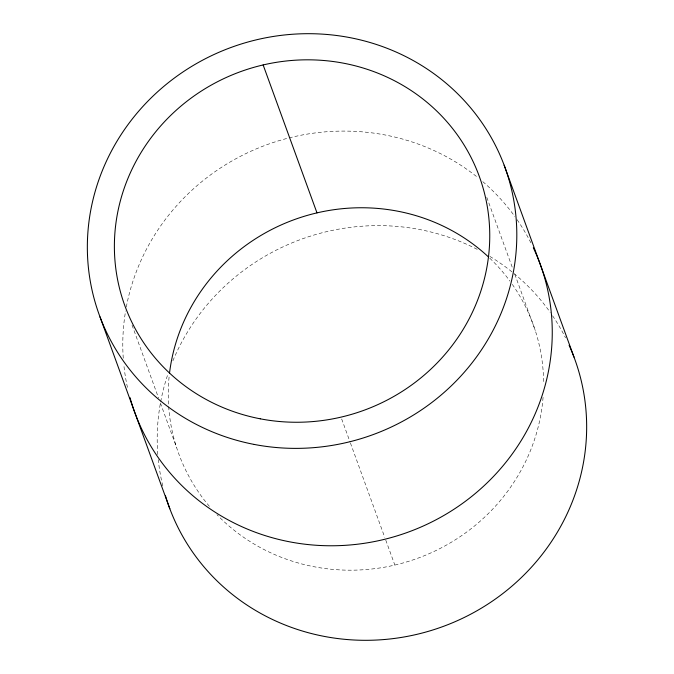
<?xml version="1.0" encoding="UTF-8"?>
<svg xmlns="http://www.w3.org/2000/svg" width="674" height="674" viewBox="0 0 674 674"><rect width="100%" height="100%" fill="white"/><g stroke="black" fill="none" stroke-linecap="round" stroke-linejoin="round"><path stroke-width="0.51" stroke-dasharray="3.37 2.53" d="M486.813 197.389L512.661 268.395M514.818 274.318L535.274 330.53M341.676 418.984L350.092 442.093M350.429 443.02L384.753 537.33M385.764 540.101L394.846 565.065M132.045 325.121L158.609 398.098M160.404 403.027L176.554 447.41M127.453 387.39A215.84 206.193 -20 0 1 123.746 364.103M123.258 358.214A215.84 206.193 -20 0 1 125.608 310.95M126.308 307.041A215.84 206.193 -20 0 1 265.935 145.062A215.84 206.193 -20 0 1 477.445 177.245M482.795 181.677A215.84 206.193 -20 0 1 514.835 216.497M517.11 219.707A215.84 206.193 -20 0 1 531.002 243.036M162.796 485.937A215.84 206.193 -20 0 1 158.255 459.601M157.792 454.554A215.84 206.193 -20 0 1 167.877 374.205M172.889 360.826A215.84 206.193 -20 0 1 478.127 249.818M489.855 256.415A215.84 206.193 -20 0 1 550.254 312.433M552.579 315.786A215.84 206.193 -20 0 1 565.528 337.809M512.291 284.369A188.653 180.211 -20 0 1 543.598 384.037M543.067 397.331A188.653 180.211 -20 0 1 416.869 558.561A188.653 180.211 -20 0 1 216.944 514.666M209.395 506.334A188.653 180.211 -20 0 1 169.258 375.384M489.779 258.201A188.653 180.211 -20 0 1 509.948 281.1"/><path stroke-width="1.01" d="M504.152 165.189L574.004 357.119M263.138 64.94L316.982 212.874M99.996 316.881L169.848 508.811M533.319 247.762A215.84 206.193 -20 0 1 409.447 531.668A215.84 206.193 -20 0 1 129.998 397.593M569.117 345.315A215.84 206.193 -20 0 1 444.149 626.095A215.84 206.193 -20 0 1 165.492 495.887M169.494 373.295A188.653 180.211 -20 0 1 294.041 219.716A188.653 180.211 -20 0 1 488.288 256.794M260.257 418.815A188.653 180.211 -20 0 0 481.43 182.595A188.653 180.211 -20 0 0 164.523 121.699A188.653 180.211 -20 0 0 260.257 418.815M254.233 444.436A215.84 206.193 -20 0 0 507.286 174.17A215.84 206.193 -20 0 0 144.699 104.495A215.84 206.193 -20 0 0 254.233 444.436"/></g></svg>
